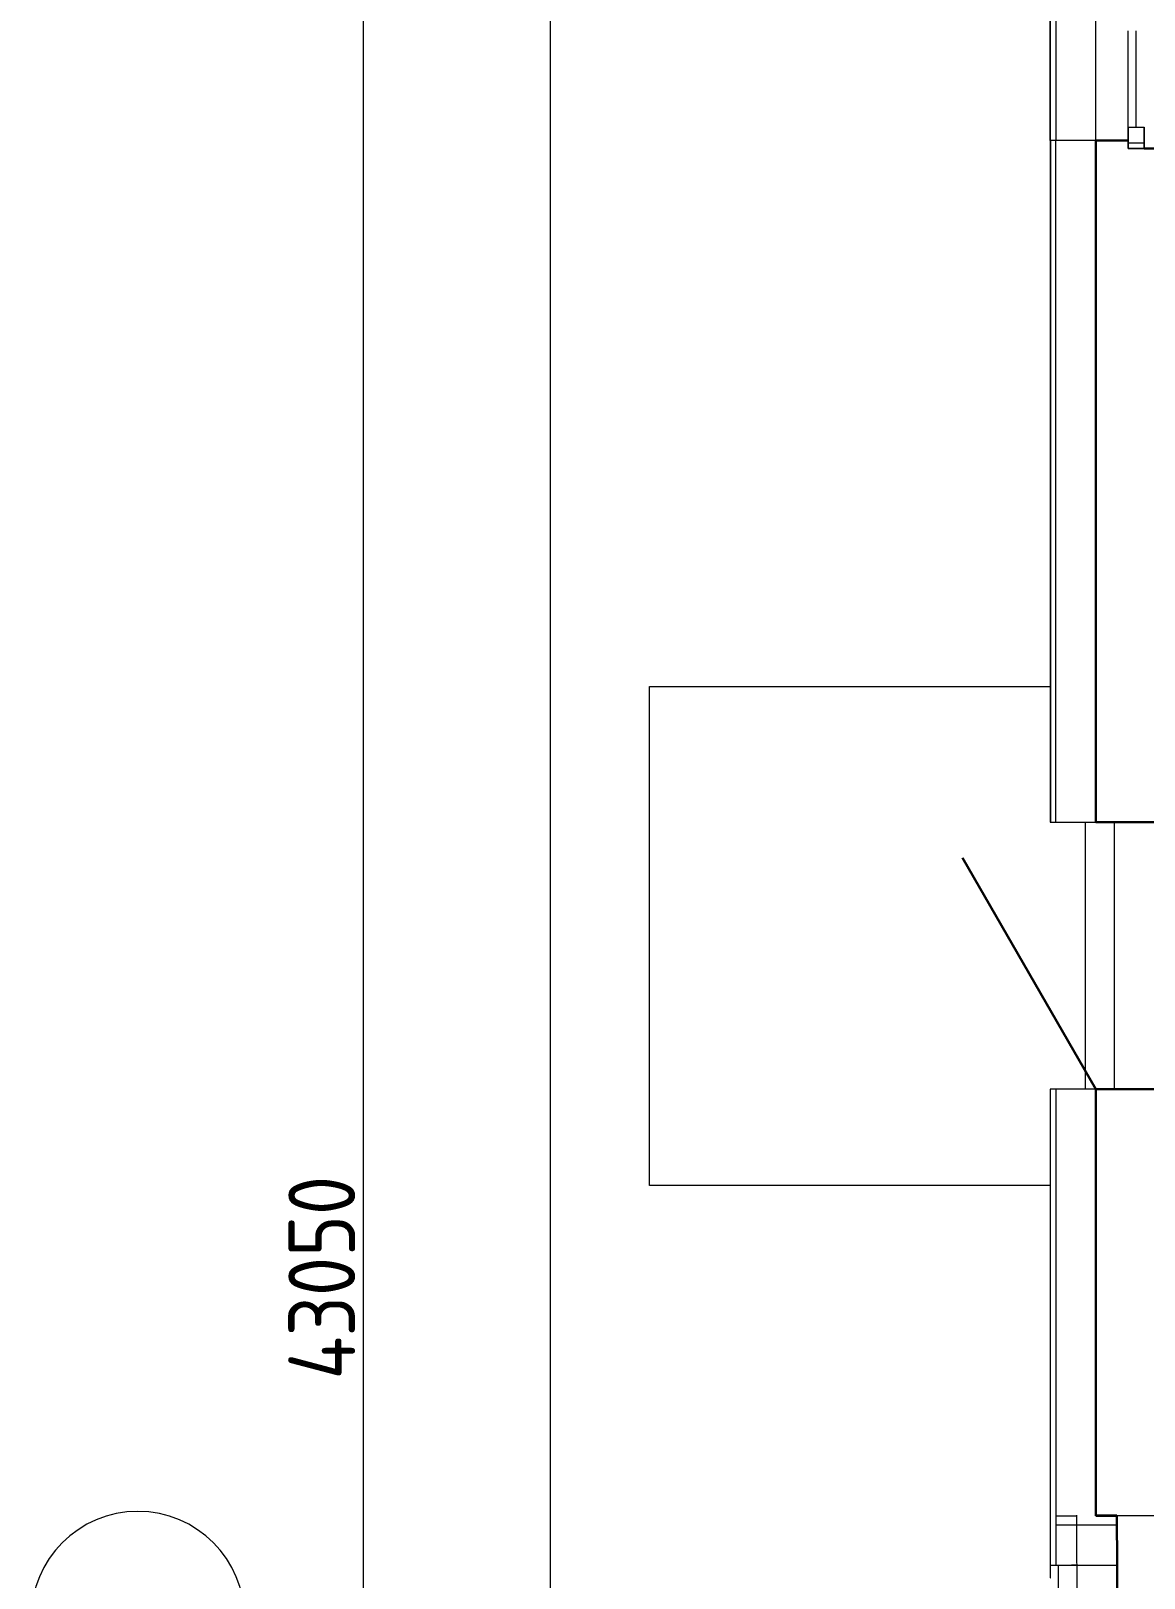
# Model space of a CAD drawing. Header units: millimetres. Extents: x -42533 to 645315, y 3457 to 82611.
# Drawn here: x 15834 to 20001, y 52871 to 58662 of the extents above; entities that cross this region are included whole.
import ezdxf

# ---------------------------------------------------------------- set-up
doc = ezdxf.new("R2010")
doc.units = ezdxf.units.MM
for name, color, linetype, lineweight in [('_ Окна', 7, 'Continuous', 9), ('Двери', 7, 'Continuous', 9), ('Окна', 7, 'Continuous', 9), ('Оси', 253, 'Continuous', 9), ('Перекрытие', 7, 'Continuous', 18), ('Размеры', 7, 'Continuous', 9), ('Стены внутренние', 7, 'Continuous', 18), ('Стены наружные', 7, 'Continuous', 18), ('Стены несущие', 7, 'Continuous', 30), ('Стены отделка', 7, 'Continuous', 30), ('Стены штриховка', 7, 'Continuous', 9), ('ШТРИХОВКА', 252, 'Continuous', 15)]:
    doc.layers.add(name, color=color, linetype=linetype, lineweight=lineweight)
doc.styles.add('GOST Common_1', font='GOST_Common.ttf', dxfattribs={"width": 0.9, "height": 250})
doc.dimstyles.new('ADSK_Основной_2_5_мм', dxfattribs={"dimscale": 304.8, "dimtxt": 251.428749, "dimasz": 0.463911, "dimexe": 0.492126, "dimexo": 0.492126, "dimgap": 0.098425, "dimtad": 1, "dimrnd": 0.01, "dimdsep": 46, "dimtxsty": 'GOST Common_1', "dimblk1": 'OBLIQUE', "dimblk2": 'OBLIQUE', "dimsah": 1, "dimcen": 0.09, "dimdle": 0.492126, "dimazin": 2, "dimtfac": 1, "dimtdec": 4, "dimtix": 1, "dimtmove": 0, "dimatfit": 3, "dimfxl": 1, "dimtvp": 1, "dimtolj": 1, "dimtzin": 0, "dimlwd": 20, "dimlwe": 20, "dimarcsym": 2})

# ---------------------------------------------------------------- blocks, each defined once
blk = doc.blocks.new('_Oblique')
at = {"color": 0, "linetype": 'ByBlock', "lineweight": -2}
blk.add_line((-0.5, -0.5), (0.5, 0.5), dxfattribs=at)
blk = doc.blocks.new('*D442')
at = {"layer": 'Defpoints', "color": 0, "transparency": 16777216}
for p in [(-9013.9, 43233.9), (-9113.9, 183.9), (-9013.9, 183.9)]:
    blk.add_point(p, dxfattribs=at)
at = {"layer": 'Размеры', "color": 0, "lineweight": 20, "transparency": 16777216}
for p, q in [((-9113.9, 43383.9), (-9113.9, 33.9)), ((-9163.9, 43233.9), (-9263.9, 43233.9)), ((-9163.9, 183.9), (-9263.9, 183.9))]:
    blk.add_line(p, q, dxfattribs=at)
at = {"layer": 'Размеры', "color": 0, "lineweight": 20, "transparency": 16777216, "xscale": 141.4, "yscale": 141.4, "zscale": 141.4}
for p, rotation in [((-9113.9, 43233.9), 90), ((-9113.9, 183.9), 270)]:
    blk.add_blockref('_Oblique', p, dxfattribs=dict(at, rotation=rotation))
at = {"layer": 'Размеры', "color": 0, "lineweight": 20, "transparency": 16777216, "insert": (-9268.9, 21708.9), "char_height": 250, "width": 971.623, "attachment_point": 5, "rotation": 90, "style": 'GOST Common_1'}
blk.add_mtext('\\A1;43050', dxfattribs=at)
blk = doc.blocks.new('*D444')
at = {"layer": 'Defpoints', "color": 0, "transparency": 16777216}
for p in [(-8313.9, 36733.9), (-8413.9, 20433.9), (-8313.9, 20433.9)]:
    blk.add_point(p, dxfattribs=at)
at = {"layer": 'Размеры', "color": 0, "lineweight": 20, "transparency": 16777216}
for p, q in [((-8413.9, 36883.9), (-8413.9, 20283.9)), ((-8463.9, 36733.9), (-8563.9, 36733.9)), ((-8463.9, 20433.9), (-8563.9, 20433.9))]:
    blk.add_line(p, q, dxfattribs=at)
at = {"layer": 'Размеры', "color": 0, "lineweight": 20, "transparency": 16777216, "xscale": 141.4, "yscale": 141.4, "zscale": 141.4}
for p, rotation in [((-8413.9, 36733.9), 90), ((-8413.9, 20433.9), 270)]:
    blk.add_blockref('_Oblique', p, dxfattribs=dict(at, rotation=rotation))
at = {"layer": 'Размеры', "color": 0, "lineweight": 20, "transparency": 16777216, "insert": (-8568.9, 28583.9), "char_height": 250, "width": 889.802, "attachment_point": 5, "rotation": 90, "style": 'GOST Common_1'}
blk.add_mtext('\\A1;16300', dxfattribs=at)
blk = doc.blocks.new('1 этаж')
at = {"layer": '_ Окна', "color": 8}
for p, q in [((-6220.587, 26015.611), (-6220.587, 26375.611)), ((-6190.587, 25955.611), (-6250.587, 25955.611))]:
    blk.add_line(p, q, dxfattribs=at)
at = {"layer": '_ Окна', "color": 8, "lineweight": 18}
for p, q in [((-6250.587, 26015.611), (-6190.587, 26015.611)), ((-6250.587, 25935.611), (-6250.587, 26015.611)), ((-6190.587, 26015.611), (-6190.587, 25935.611)), ((-6190.587, 25935.611), (-6250.587, 25935.611))]:
    blk.add_line(p, q, dxfattribs=at)
at = {"layer": 'Двери', "color": 8, "lineweight": 30}
blk.add_line((-6370.587, 22414.139), (-6870.587, 23280.164), dxfattribs=at)
at = {"layer": 'Окна', "color": 8}
for p, q in [((-6250.587, 26015.611), (-6250.587, 26375.611)), ((-6250.587, 26015.611), (-6250.587, 25935.611)), ((-6190.587, 25935.611), (-6190.587, 26015.611)), ((-6250.587, 25935.611), (-6190.587, 25935.611))]:
    blk.add_line(p, q, dxfattribs=at)
at = {"layer": 'Оси', "color": 8, "lineweight": 20}
for start, end in [(90, 270), (270, 90)]:
    blk.add_arc((-9957.528, 20433.902), 400, start, end, dxfattribs=at)
at = {"layer": 'Перекрытие', "color": 8}
for p, q in [((-8041.587, 23921.926), (-6540.587, 23921.926)), ((-8041.587, 22053.668), (-8041.587, 23921.926)), ((-6410.927, 23414.139), (-6410.927, 22414.139)), ((-6302.778, 23414.139), (-6302.778, 22414.139)), ((-6540.587, 22053.668), (-8041.587, 22053.668))]:
    blk.add_line(p, q, dxfattribs=at)
at = {"layer": 'Стены внутренние', "color": 8}
blk.add_line((-6370.587, 25965.611), (-6370.587, 27645.611), dxfattribs=at)
at = {"layer": 'Стены наружные', "color": 8}
for p, q in [((-6541.587, 25965.611), (-6541.587, 27645.611)), ((-6540.587, 25965.611), (-6540.587, 27645.611)), ((-6520.587, 27645.611), (-6520.587, 25965.611)), ((-6540.587, 25965.611), (-6541.587, 25965.611)), ((-6461.693, 20632.373), (-6451.429, 20632.436))]:
    blk.add_line(p, q, dxfattribs=at)
at = {"layer": 'Стены несущие', "color": 8}
for p, q in [((-6250.587, 25965.611), (-6370.587, 25965.611)), ((-6370.587, 23414.139), (-6370.587, 25965.611)), ((-5810.587, 25935.611), (-6190.587, 25935.611)), ((-6370.587, 23414.139), (-5810.587, 23414.139)), ((-5810.587, 22414.139), (-6370.587, 22414.139)), ((-6370.587, 20817.387), (-6370.587, 22414.139)), ((-6370.587, 20817.387), (-6292.849, 20817.387)), ((-6285.435, 19625.062), (-6292.849, 20817.387))]:
    blk.add_line(p, q, dxfattribs=at)
at = {"layer": 'Стены отделка', "color": 8, "lineweight": 9}
for p, q in [((-6541.587, 25965.611), (-6541.587, 23414.139)), ((-6540.587, 25965.611), (-6540.587, 23414.139)), ((-6370.587, 25965.611), (-6540.587, 25965.611)), ((-6520.587, 23414.139), (-6520.587, 25965.611)), ((-6541.587, 23414.139), (-6370.587, 23414.139)), ((-6370.587, 22414.139), (-6541.587, 22414.139)), ((-6541.587, 22414.139), (-6541.587, 20585.22)), ((-6540.587, 20585.22), (-6540.587, 22414.139)), ((-6520.587, 22414.139), (-6520.587, 20632.436)), ((-6520.587, 20817.387), (-6442.852, 20817.387)), ((-6435.432, 19624.129), (-6442.864, 20819.396)), ((-6292.867, 20820.328), (-6370.587, 20819.845)), ((-6292.849, 20817.387), (-6292.867, 20820.328)), ((-6292.636, 20782.436), (-6520.587, 20782.436)), ((-6292.636, 20632.436), (-6292.636, 20782.436)), ((-6540.587, 20632.436), (-6292.636, 20632.436)), ((-6461.7, 20632.144), (-6511.699, 20631.833)), ((-6511.699, 20631.833), (-6505.43, 19623.694)), ((-6441.702, 20632.496), (-6461.702, 20632.372)), ((-6461.702, 20632.372), (-6461.7, 20632.144)), ((-6541.587, 20585.22), (-6540.587, 20585.22))]:
    blk.add_line(p, q, dxfattribs=at)
at = {"layer": 'Стены штриховка', "color": 8}
blk.add_line((-5810.587, 20817.387), (-6292.849, 20817.387), dxfattribs=at)
at = {"layer": 'Размеры', "color": 8, "lineweight": 20}
for base, p1, p2, override, picture, middle in [((-9113.853, 183.902), (-9013.868, 43233.902), (-9013.868, 183.902), {"dimpost": '<>', "dimfxl": 43050}, '*D442', (-9268.853, 21708.902)), ((-8413.853, 20433.902), (-8313.868, 36733.902), (-8313.868, 20433.902), {"dimpost": '<>', "dimfxl": 16300}, '*D444', (-8568.853, 28583.902))]:
    dim = blk.add_linear_dim(base=base, p1=p1, p2=p2, angle=90, dimstyle='ADSK_Основной_2_5_мм', override=override, dxfattribs=at)
    dim.commit()
    dim.dimension.update_dxf_attribs({"geometry": picture, "text_midpoint": middle})

msp = doc.modelspace()

# ---------------------------------------------------------------- block references
at = {"layer": 'ШТРИХОВКА'}
msp.add_blockref('1 этаж', (26191.6, 32286.7), dxfattribs=at)

doc.saveas('drawing.dxf')
